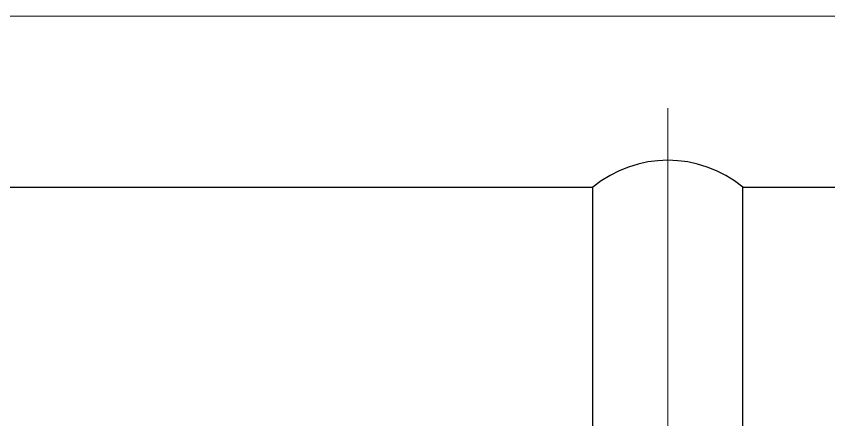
# Model space of a CAD drawing. Header units: millimetres. Extents: x -718 to 68664, y -49984 to -979.
# Drawn here: x 5684 to 7038, y -22748 to -22075 of the extents above; entities that cross this region are included whole.
import ezdxf

# ---------------------------------------------------------------- set-up
doc = ezdxf.new("R2010")
doc.units = ezdxf.units.MM
doc.layers.add('Text', color=7, linetype='Continuous', lineweight=15)
doc.layers.add('ХВС (В1)_20', color=5, linetype='Continuous', lineweight=25)

msp = doc.modelspace()

# ---------------------------------------------------------------- linework, layer by layer
at = {"layer": 'Text', "lineweight": 0, "ltscale": 10}
msp.add_line((5529.6, -22075.4), (16715.4, -22075.4), dxfattribs=at)
at = {"layer": 'Text'}
msp.add_line((6769.6, -22228.9), (6769.6, -25816.1), dxfattribs=at)
at = {"layer": 'ХВС (В1)_20'}
for p, q in [((5529.6, -22360.4), (6644.6, -22360.4)), ((6644.6, -22910.7), (6644.6, -22360.4)), ((6894.6, -22910.7), (6894.6, -22360.4)), ((6894.6, -22360.4), (7909.6, -22360.4))]:
    msp.add_line(p, q, dxfattribs=at)
msp.add_arc((6769.6, -22512.3), 196.7, 50.5422, 129.4578, dxfattribs=at)

doc.saveas('drawing.dxf')
